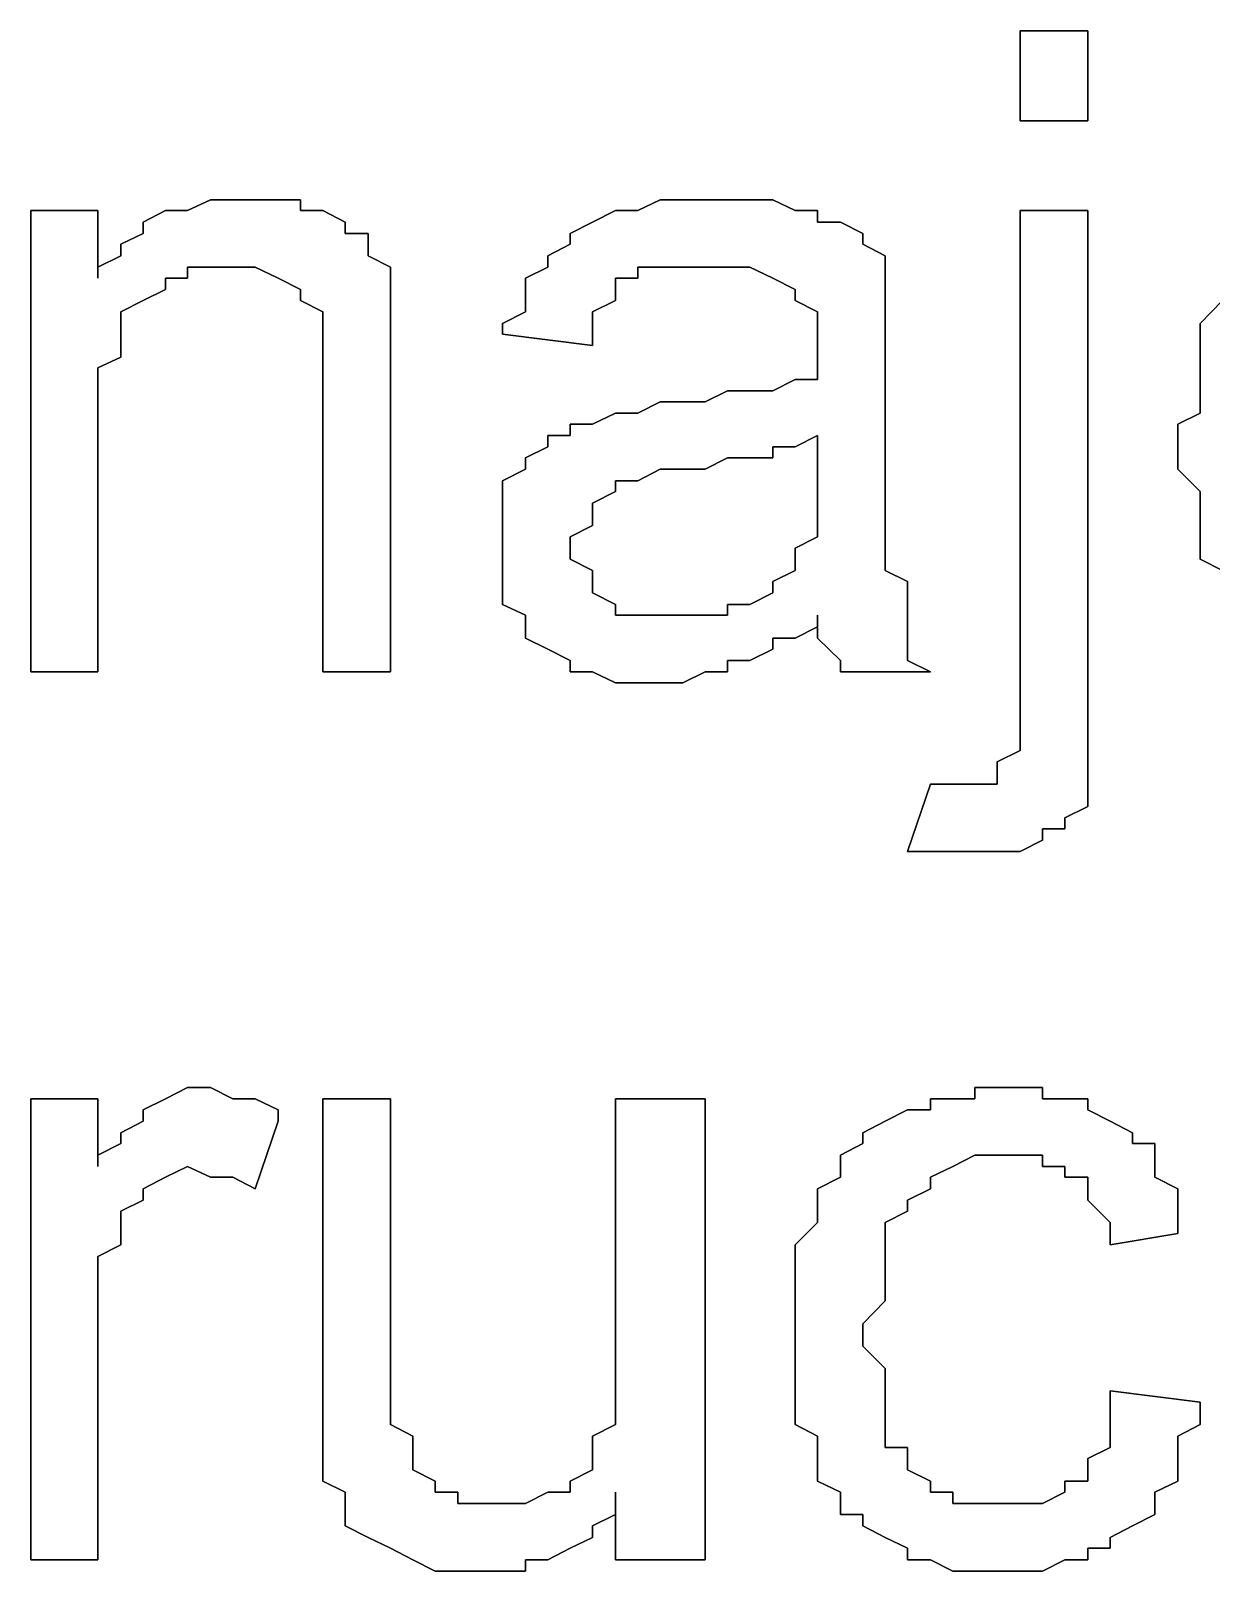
# Model space of a CAD drawing. Header units: metres. Extents: x 2.9 to 42.8, y 1.7 to 28.7.
# Drawn here: x 38.1953 to 38.3804, y 17.0162 to 17.2579 of the extents above; entities that cross this region are included whole.
import ezdxf

# ---------------------------------------------------------------- set-up
doc = ezdxf.new("R2010")
doc.units = ezdxf.units.M
doc.layers.add('GRIS', color=8, linetype='Continuous')

msp = doc.modelspace()

# ---------------------------------------------------------------- linework, layer by layer
at = {"layer": 'GRIS', "lineweight": -3}
for points in [[(38.3611, 17.2579), (38.3505, 17.2579), (38.3611, 17.2579)], [(38.3505, 17.2579), (38.3505, 17.2438), (38.3505, 17.2579)], [(38.3611, 17.2438), (38.3611, 17.2579), (38.3611, 17.2438)], [(38.3505, 17.2438), (38.3611, 17.2438), (38.3505, 17.2438)], [(38.2235, 17.2314), (38.2199, 17.2297), (38.2235, 17.2314)], [(38.227, 17.2314), (38.2235, 17.2314), (38.227, 17.2314)], [(38.2305, 17.2314), (38.227, 17.2314), (38.2305, 17.2314)], [(38.2341, 17.2314), (38.2305, 17.2314), (38.2341, 17.2314)], [(38.2376, 17.2314), (38.2341, 17.2314), (38.2376, 17.2314)], [(38.2376, 17.2297), (38.2376, 17.2314), (38.2376, 17.2297)], [(38.294, 17.2314), (38.2905, 17.2297), (38.294, 17.2314)], [(38.2976, 17.2314), (38.294, 17.2314), (38.2976, 17.2314)], [(38.3011, 17.2314), (38.2976, 17.2314), (38.3011, 17.2314)], [(38.3046, 17.2314), (38.3011, 17.2314), (38.3046, 17.2314)], [(38.3081, 17.2314), (38.3046, 17.2314), (38.3081, 17.2314)], [(38.3117, 17.2314), (38.3081, 17.2314), (38.3117, 17.2314)], [(38.3152, 17.2297), (38.3117, 17.2314), (38.3152, 17.2297)], [(38.2058, 17.2297), (38.1953, 17.2297), (38.2058, 17.2297)], [(38.1953, 17.2297), (38.1953, 17.1573), (38.1953, 17.2297)], [(38.2058, 17.2191), (38.2058, 17.2297), (38.2058, 17.2191)], [(38.2164, 17.2297), (38.2129, 17.2279), (38.2164, 17.2297)], [(38.2199, 17.2297), (38.2164, 17.2297), (38.2199, 17.2297)], [(38.2411, 17.2297), (38.2376, 17.2297), (38.2411, 17.2297)], [(38.2446, 17.2279), (38.2411, 17.2297), (38.2446, 17.2279)], [(38.287, 17.2297), (38.2834, 17.2279), (38.287, 17.2297)], [(38.2905, 17.2297), (38.287, 17.2297), (38.2905, 17.2297)], [(38.3187, 17.2297), (38.3152, 17.2297), (38.3187, 17.2297)], [(38.3187, 17.2279), (38.3187, 17.2297), (38.3187, 17.2279)], [(38.3611, 17.2297), (38.3505, 17.2297), (38.3611, 17.2297)], [(38.3505, 17.2297), (38.3505, 17.1538), (38.3505, 17.2297)], [(38.3611, 17.1538), (38.3611, 17.2297), (38.3611, 17.1538)], [(38.2129, 17.2261), (38.2094, 17.2244), (38.2129, 17.2261)], [(38.2129, 17.2279), (38.2129, 17.2261), (38.2129, 17.2279)], [(38.2446, 17.2261), (38.2446, 17.2279), (38.2446, 17.2261)], [(38.2482, 17.2261), (38.2446, 17.2261), (38.2482, 17.2261)], [(38.2482, 17.2244), (38.2482, 17.2261), (38.2482, 17.2244)], [(38.2834, 17.2279), (38.2799, 17.2261), (38.2834, 17.2279)], [(38.2799, 17.2261), (38.2799, 17.2244), (38.2799, 17.2261)], [(38.3223, 17.2279), (38.3187, 17.2279), (38.3223, 17.2279)], [(38.3258, 17.2261), (38.3223, 17.2279), (38.3258, 17.2261)], [(38.3258, 17.2244), (38.3258, 17.2261), (38.3258, 17.2244)], [(38.2094, 17.2244), (38.2094, 17.2226), (38.2094, 17.2244)], [(38.2482, 17.2226), (38.2482, 17.2244), (38.2482, 17.2226)], [(38.2799, 17.2244), (38.2764, 17.2226), (38.2799, 17.2244)], [(38.3293, 17.2226), (38.3258, 17.2244), (38.3293, 17.2226)], [(38.2094, 17.2226), (38.2058, 17.2208), (38.2094, 17.2226)], [(38.2517, 17.2208), (38.2482, 17.2226), (38.2517, 17.2208)], [(38.2764, 17.2226), (38.2764, 17.2208), (38.2764, 17.2226)], [(38.3293, 17.2208), (38.3293, 17.2226), (38.3293, 17.2208)], [(38.2058, 17.2208), (38.2058, 17.2191), (38.2058, 17.2208)], [(38.2164, 17.2173), (38.2164, 17.2191), (38.2164, 17.2173)], [(38.2164, 17.2191), (38.2199, 17.2191), (38.2164, 17.2191)], [(38.2199, 17.2191), (38.2199, 17.2208), (38.2199, 17.2191)], [(38.2199, 17.2208), (38.2235, 17.2208), (38.2199, 17.2208)], [(38.2235, 17.2208), (38.227, 17.2208), (38.2235, 17.2208)], [(38.227, 17.2208), (38.2305, 17.2208), (38.227, 17.2208)], [(38.2305, 17.2208), (38.2341, 17.2191), (38.2305, 17.2208)], [(38.2341, 17.2191), (38.2376, 17.2173), (38.2341, 17.2191)], [(38.2517, 17.2191), (38.2517, 17.2208), (38.2517, 17.2191)], [(38.2517, 17.2173), (38.2517, 17.2191), (38.2517, 17.2173)], [(38.2764, 17.2208), (38.2729, 17.2191), (38.2764, 17.2208)], [(38.2729, 17.2191), (38.2729, 17.2173), (38.2729, 17.2191)], [(38.287, 17.2173), (38.287, 17.2191), (38.287, 17.2173)], [(38.287, 17.2191), (38.2905, 17.2191), (38.287, 17.2191)], [(38.2905, 17.2191), (38.2905, 17.2208), (38.2905, 17.2191)], [(38.2905, 17.2208), (38.294, 17.2208), (38.2905, 17.2208)], [(38.294, 17.2208), (38.2976, 17.2208), (38.294, 17.2208)], [(38.2976, 17.2208), (38.3011, 17.2208), (38.2976, 17.2208)], [(38.3011, 17.2208), (38.3046, 17.2208), (38.3011, 17.2208)], [(38.3046, 17.2208), (38.3081, 17.2208), (38.3046, 17.2208)], [(38.3081, 17.2208), (38.3117, 17.2191), (38.3081, 17.2208)], [(38.3117, 17.2191), (38.3152, 17.2173), (38.3117, 17.2191)], [(38.3293, 17.2173), (38.3293, 17.2208), (38.3293, 17.2173)], [(38.2129, 17.2156), (38.2164, 17.2173), (38.2129, 17.2156)], [(38.2376, 17.2173), (38.2376, 17.2156), (38.2376, 17.2173)], [(38.2517, 17.2138), (38.2517, 17.2173), (38.2517, 17.2138)], [(38.2729, 17.2173), (38.2729, 17.2138), (38.2729, 17.2173)], [(38.287, 17.2156), (38.287, 17.2173), (38.287, 17.2156)], [(38.3152, 17.2173), (38.3152, 17.2156), (38.3152, 17.2173)], [(38.3293, 17.2156), (38.3293, 17.2173), (38.3293, 17.2156)], [(38.2094, 17.2138), (38.2129, 17.2156), (38.2094, 17.2138)], [(38.2376, 17.2156), (38.2411, 17.2138), (38.2376, 17.2156)], [(38.2834, 17.2138), (38.287, 17.2156), (38.2834, 17.2138)], [(38.3152, 17.2156), (38.3187, 17.2138), (38.3152, 17.2156)], [(38.3293, 17.2138), (38.3293, 17.2156), (38.3293, 17.2138)], [(38.3822, 17.2156), (38.3787, 17.212), (38.3822, 17.2156)], [(38.2094, 17.212), (38.2094, 17.2138), (38.2094, 17.212)], [(38.2094, 17.2103), (38.2094, 17.212), (38.2094, 17.2103)], [(38.2411, 17.2138), (38.2411, 17.212), (38.2411, 17.2138)], [(38.2411, 17.212), (38.2411, 17.2103), (38.2411, 17.212)], [(38.2517, 17.212), (38.2517, 17.2138), (38.2517, 17.212)], [(38.2517, 17.2103), (38.2517, 17.212), (38.2517, 17.2103)], [(38.2729, 17.2138), (38.2693, 17.212), (38.2729, 17.2138)], [(38.2693, 17.212), (38.2693, 17.2103), (38.2693, 17.212)], [(38.2834, 17.212), (38.2834, 17.2138), (38.2834, 17.212)], [(38.2834, 17.2085), (38.2834, 17.212), (38.2834, 17.2085)], [(38.3187, 17.2138), (38.3187, 17.212), (38.3187, 17.2138)], [(38.3187, 17.212), (38.3187, 17.2103), (38.3187, 17.212)], [(38.3293, 17.212), (38.3293, 17.2138), (38.3293, 17.212)], [(38.3293, 17.2103), (38.3293, 17.212), (38.3293, 17.2103)], [(38.3787, 17.212), (38.3787, 17.2103), (38.3787, 17.212)], [(38.2094, 17.2067), (38.2094, 17.2103), (38.2094, 17.2067)], [(38.2411, 17.2103), (38.2411, 17.2067), (38.2411, 17.2103)], [(38.2517, 17.2085), (38.2517, 17.2103), (38.2517, 17.2085)], [(38.2693, 17.2103), (38.2834, 17.2085), (38.2693, 17.2103)], [(38.3187, 17.2103), (38.3187, 17.2067), (38.3187, 17.2103)], [(38.3293, 17.2067), (38.3293, 17.2103), (38.3293, 17.2067)], [(38.3787, 17.2103), (38.3787, 17.2085), (38.3787, 17.2103)], [(38.2058, 17.205), (38.2094, 17.2067), (38.2058, 17.205)], [(38.2411, 17.2067), (38.2411, 17.205), (38.2411, 17.2067)], [(38.2517, 17.205), (38.2517, 17.2085), (38.2517, 17.205)], [(38.3187, 17.2067), (38.3187, 17.2032), (38.3187, 17.2067)], [(38.3293, 17.205), (38.3293, 17.2067), (38.3293, 17.205)], [(38.3787, 17.2085), (38.3787, 17.2067), (38.3787, 17.2085)], [(38.3787, 17.2067), (38.3787, 17.2032), (38.3787, 17.2067)], [(38.2058, 17.2014), (38.2058, 17.205), (38.2058, 17.2014)], [(38.2411, 17.205), (38.2411, 17.2014), (38.2411, 17.205)], [(38.2517, 17.2014), (38.2517, 17.205), (38.2517, 17.2014)], [(38.3293, 17.1873), (38.3293, 17.205), (38.3293, 17.1873)], [(38.3152, 17.2032), (38.3117, 17.2014), (38.3152, 17.2032)], [(38.3187, 17.2032), (38.3152, 17.2032), (38.3187, 17.2032)], [(38.3787, 17.2032), (38.3787, 17.2014), (38.3787, 17.2032)], [(38.2058, 17.1997), (38.2058, 17.2014), (38.2058, 17.1997)], [(38.2058, 17.1979), (38.2058, 17.1997), (38.2058, 17.1979)], [(38.2411, 17.2014), (38.2411, 17.1573), (38.2411, 17.2014)], [(38.2517, 17.1573), (38.2517, 17.2014), (38.2517, 17.1573)], [(38.294, 17.1997), (38.2905, 17.1979), (38.294, 17.1997)], [(38.2976, 17.1997), (38.294, 17.1997), (38.2976, 17.1997)], [(38.3011, 17.1997), (38.2976, 17.1997), (38.3011, 17.1997)], [(38.3046, 17.2014), (38.3011, 17.1997), (38.3046, 17.2014)], [(38.3081, 17.2014), (38.3046, 17.2014), (38.3081, 17.2014)], [(38.3117, 17.2014), (38.3081, 17.2014), (38.3117, 17.2014)], [(38.3787, 17.2014), (38.3787, 17.1979), (38.3787, 17.2014)], [(38.2058, 17.1573), (38.2058, 17.1979), (38.2058, 17.1573)], [(38.287, 17.1979), (38.2834, 17.1962), (38.287, 17.1979)], [(38.2905, 17.1979), (38.287, 17.1979), (38.2905, 17.1979)], [(38.3787, 17.1979), (38.3752, 17.1962), (38.3787, 17.1979)], [(38.2834, 17.1962), (38.2799, 17.1962), (38.2834, 17.1962)], [(38.2799, 17.1962), (38.2799, 17.1944), (38.2799, 17.1962)], [(38.3752, 17.1962), (38.3752, 17.1926), (38.3752, 17.1962)], [(38.2764, 17.1926), (38.2729, 17.1909), (38.2764, 17.1926)], [(38.2799, 17.1944), (38.2764, 17.1944), (38.2799, 17.1944)], [(38.2764, 17.1944), (38.2764, 17.1926), (38.2764, 17.1944)], [(38.3117, 17.1909), (38.3117, 17.1926), (38.3117, 17.1909)], [(38.3117, 17.1926), (38.3152, 17.1926), (38.3117, 17.1926)], [(38.3152, 17.1926), (38.3187, 17.1944), (38.3152, 17.1926)], [(38.3187, 17.1944), (38.3187, 17.1891), (38.3187, 17.1944)], [(38.3752, 17.1926), (38.3752, 17.1909), (38.3752, 17.1926)], [(38.2729, 17.1909), (38.2729, 17.1891), (38.2729, 17.1909)], [(38.3011, 17.1891), (38.3046, 17.1909), (38.3011, 17.1891)], [(38.3046, 17.1909), (38.3081, 17.1909), (38.3046, 17.1909)], [(38.3081, 17.1909), (38.3117, 17.1909), (38.3081, 17.1909)], [(38.3752, 17.1909), (38.3752, 17.1891), (38.3752, 17.1909)], [(38.2729, 17.1891), (38.2693, 17.1873), (38.2729, 17.1891)], [(38.2693, 17.1873), (38.2693, 17.1856), (38.2693, 17.1873)], [(38.287, 17.1856), (38.287, 17.1873), (38.287, 17.1856)], [(38.287, 17.1873), (38.2905, 17.1873), (38.287, 17.1873)], [(38.2905, 17.1873), (38.294, 17.1891), (38.2905, 17.1873)], [(38.294, 17.1891), (38.2976, 17.1891), (38.294, 17.1891)], [(38.2976, 17.1891), (38.3011, 17.1891), (38.2976, 17.1891)], [(38.3187, 17.1891), (38.3187, 17.1856), (38.3187, 17.1891)], [(38.3293, 17.1838), (38.3293, 17.1873), (38.3293, 17.1838)], [(38.3752, 17.1891), (38.3787, 17.1856), (38.3752, 17.1891)], [(38.2693, 17.1856), (38.2693, 17.1838), (38.2693, 17.1856)], [(38.2834, 17.1838), (38.287, 17.1856), (38.2834, 17.1838)], [(38.3187, 17.1856), (38.3187, 17.1838), (38.3187, 17.1856)], [(38.3787, 17.1856), (38.3787, 17.1838), (38.3787, 17.1856)], [(38.2693, 17.1838), (38.2693, 17.182), (38.2693, 17.1838)], [(38.2834, 17.1803), (38.2834, 17.1838), (38.2834, 17.1803)], [(38.3187, 17.1838), (38.3187, 17.1803), (38.3187, 17.1838)], [(38.3293, 17.1803), (38.3293, 17.1838), (38.3293, 17.1803)], [(38.3787, 17.1838), (38.3787, 17.182), (38.3787, 17.1838)], [(38.2693, 17.182), (38.2693, 17.1785), (38.2693, 17.182)], [(38.2799, 17.1785), (38.2834, 17.1803), (38.2799, 17.1785)], [(38.3187, 17.1803), (38.3187, 17.1785), (38.3187, 17.1803)], [(38.3293, 17.1785), (38.3293, 17.1803), (38.3293, 17.1785)], [(38.3787, 17.182), (38.3787, 17.1785), (38.3787, 17.182)], [(38.2693, 17.1785), (38.2693, 17.1767), (38.2693, 17.1785)], [(38.2799, 17.1767), (38.2799, 17.1785), (38.2799, 17.1767)], [(38.3187, 17.1785), (38.3152, 17.1767), (38.3187, 17.1785)], [(38.3293, 17.175), (38.3293, 17.1785), (38.3293, 17.175)], [(38.3787, 17.1785), (38.3787, 17.1767), (38.3787, 17.1785)], [(38.2693, 17.1767), (38.2693, 17.1732), (38.2693, 17.1767)], [(38.2799, 17.175), (38.2799, 17.1767), (38.2799, 17.175)], [(38.3152, 17.1767), (38.3152, 17.175), (38.3152, 17.1767)], [(38.3787, 17.1767), (38.3787, 17.175), (38.3787, 17.1767)], [(38.2693, 17.1732), (38.2693, 17.1715), (38.2693, 17.1732)], [(38.2834, 17.1732), (38.2799, 17.175), (38.2834, 17.1732)], [(38.2834, 17.1715), (38.2834, 17.1732), (38.2834, 17.1715)], [(38.3152, 17.1732), (38.3117, 17.1715), (38.3152, 17.1732)], [(38.3152, 17.175), (38.3152, 17.1732), (38.3152, 17.175)], [(38.3293, 17.1732), (38.3293, 17.175), (38.3293, 17.1732)], [(38.3328, 17.1715), (38.3293, 17.1732), (38.3328, 17.1715)], [(38.3787, 17.175), (38.3822, 17.1732), (38.3787, 17.175)], [(38.2693, 17.1715), (38.2693, 17.1697), (38.2693, 17.1715)], [(38.2834, 17.1697), (38.2834, 17.1715), (38.2834, 17.1697)], [(38.3117, 17.1715), (38.3117, 17.1697), (38.3117, 17.1715)], [(38.3328, 17.1697), (38.3328, 17.1715), (38.3328, 17.1697)], [(38.2693, 17.1697), (38.2693, 17.1679), (38.2693, 17.1697)], [(38.287, 17.1679), (38.2834, 17.1697), (38.287, 17.1679)], [(38.3117, 17.1697), (38.3081, 17.1679), (38.3117, 17.1697)], [(38.3328, 17.1679), (38.3328, 17.1697), (38.3328, 17.1679)], [(38.2693, 17.1679), (38.2729, 17.1662), (38.2693, 17.1679)], [(38.2729, 17.1662), (38.2729, 17.1644), (38.2729, 17.1662)], [(38.287, 17.1662), (38.287, 17.1679), (38.287, 17.1662)], [(38.2905, 17.1662), (38.287, 17.1662), (38.2905, 17.1662)], [(38.294, 17.1662), (38.2905, 17.1662), (38.294, 17.1662)], [(38.2976, 17.1662), (38.294, 17.1662), (38.2976, 17.1662)], [(38.3011, 17.1662), (38.2976, 17.1662), (38.3011, 17.1662)], [(38.3046, 17.1662), (38.3011, 17.1662), (38.3046, 17.1662)], [(38.3081, 17.1679), (38.3046, 17.1679), (38.3081, 17.1679)], [(38.3046, 17.1679), (38.3046, 17.1662), (38.3046, 17.1679)], [(38.3187, 17.1662), (38.3187, 17.1644), (38.3187, 17.1662)], [(38.3187, 17.1644), (38.3187, 17.1662), (38.3187, 17.1644)], [(38.3328, 17.1662), (38.3328, 17.1679), (38.3328, 17.1662)], [(38.3328, 17.1644), (38.3328, 17.1662), (38.3328, 17.1644)], [(38.2729, 17.1644), (38.2729, 17.1626), (38.2729, 17.1644)], [(38.3152, 17.1626), (38.3187, 17.1644), (38.3152, 17.1626)], [(38.3187, 17.1644), (38.3187, 17.1626), (38.3187, 17.1644)], [(38.3328, 17.1609), (38.3328, 17.1644), (38.3328, 17.1609)], [(38.2729, 17.1626), (38.2764, 17.1609), (38.2729, 17.1626)], [(38.2764, 17.1609), (38.2799, 17.1591), (38.2764, 17.1609)], [(38.3081, 17.1591), (38.3117, 17.1609), (38.3081, 17.1591)], [(38.3117, 17.1609), (38.3117, 17.1626), (38.3117, 17.1609)], [(38.3117, 17.1626), (38.3152, 17.1626), (38.3117, 17.1626)], [(38.3187, 17.1626), (38.3223, 17.1591), (38.3187, 17.1626)], [(38.3328, 17.1591), (38.3328, 17.1609), (38.3328, 17.1591)], [(38.2799, 17.1591), (38.2799, 17.1573), (38.2799, 17.1591)], [(38.3046, 17.1573), (38.3046, 17.1591), (38.3046, 17.1573)], [(38.3046, 17.1591), (38.3081, 17.1591), (38.3046, 17.1591)], [(38.3223, 17.1591), (38.3223, 17.1573), (38.3223, 17.1591)], [(38.3364, 17.1573), (38.3328, 17.1591), (38.3364, 17.1573)], [(38.1953, 17.1573), (38.2058, 17.1573), (38.1953, 17.1573)], [(38.2411, 17.1573), (38.2517, 17.1573), (38.2411, 17.1573)], [(38.2799, 17.1573), (38.2834, 17.1573), (38.2799, 17.1573)], [(38.2834, 17.1573), (38.287, 17.1556), (38.2834, 17.1573)], [(38.2976, 17.1556), (38.3011, 17.1573), (38.2976, 17.1556)], [(38.3011, 17.1573), (38.3046, 17.1573), (38.3011, 17.1573)], [(38.3223, 17.1573), (38.3364, 17.1573), (38.3223, 17.1573)], [(38.287, 17.1556), (38.2905, 17.1556), (38.287, 17.1556)], [(38.2905, 17.1556), (38.294, 17.1556), (38.2905, 17.1556)], [(38.294, 17.1556), (38.2976, 17.1556), (38.294, 17.1556)], [(38.3505, 17.1538), (38.3505, 17.1521), (38.3505, 17.1538)], [(38.3611, 17.1503), (38.3611, 17.1538), (38.3611, 17.1503)], [(38.3505, 17.1521), (38.3505, 17.1503), (38.3505, 17.1521)], [(38.3505, 17.1503), (38.3505, 17.1468), (38.3505, 17.1503)], [(38.3611, 17.1468), (38.3611, 17.1503), (38.3611, 17.1468)], [(38.3505, 17.1468), (38.3505, 17.145), (38.3505, 17.1468)], [(38.3611, 17.145), (38.3611, 17.1468), (38.3611, 17.145)], [(38.3505, 17.145), (38.3469, 17.1432), (38.3505, 17.145)], [(38.3611, 17.1432), (38.3611, 17.145), (38.3611, 17.1432)], [(38.3469, 17.1432), (38.3469, 17.1415), (38.3469, 17.1432)], [(38.3469, 17.1415), (38.3469, 17.1397), (38.3469, 17.1415)], [(38.3611, 17.1397), (38.3611, 17.1432), (38.3611, 17.1397)], [(38.3364, 17.1397), (38.3328, 17.1291), (38.3364, 17.1397)], [(38.3399, 17.1397), (38.3364, 17.1397), (38.3399, 17.1397)], [(38.3434, 17.1397), (38.3399, 17.1397), (38.3434, 17.1397)], [(38.3469, 17.1397), (38.3434, 17.1397), (38.3469, 17.1397)], [(38.3611, 17.1379), (38.3611, 17.1397), (38.3611, 17.1379)], [(38.3611, 17.1362), (38.3611, 17.1379), (38.3611, 17.1362)], [(38.3575, 17.1344), (38.3611, 17.1362), (38.3575, 17.1344)], [(38.3575, 17.1327), (38.3575, 17.1344), (38.3575, 17.1327)], [(38.354, 17.1309), (38.354, 17.1327), (38.354, 17.1309)], [(38.354, 17.1327), (38.3575, 17.1327), (38.354, 17.1327)], [(38.3505, 17.1291), (38.354, 17.1309), (38.3505, 17.1291)], [(38.3328, 17.1291), (38.3364, 17.1291), (38.3328, 17.1291)], [(38.3364, 17.1291), (38.3399, 17.1291), (38.3364, 17.1291)], [(38.3399, 17.1291), (38.3434, 17.1291), (38.3399, 17.1291)], [(38.3434, 17.1291), (38.3469, 17.1291), (38.3434, 17.1291)], [(38.3469, 17.1291), (38.3505, 17.1291), (38.3469, 17.1291)], [(38.2199, 17.0921), (38.2164, 17.0903), (38.2199, 17.0921)], [(38.2235, 17.0921), (38.2199, 17.0921), (38.2235, 17.0921)], [(38.227, 17.0903), (38.2235, 17.0921), (38.227, 17.0903)], [(38.3469, 17.0921), (38.3434, 17.0921), (38.3469, 17.0921)], [(38.3434, 17.0921), (38.3434, 17.0903), (38.3434, 17.0921)], [(38.3505, 17.0921), (38.3469, 17.0921), (38.3505, 17.0921)], [(38.354, 17.0921), (38.3505, 17.0921), (38.354, 17.0921)], [(38.354, 17.0903), (38.354, 17.0921), (38.354, 17.0903)], [(38.2058, 17.0903), (38.1953, 17.0903), (38.2058, 17.0903)], [(38.1953, 17.0903), (38.1953, 17.018), (38.1953, 17.0903)], [(38.2058, 17.0797), (38.2058, 17.0903), (38.2058, 17.0797)], [(38.2164, 17.0903), (38.2129, 17.0886), (38.2164, 17.0903)], [(38.2129, 17.0886), (38.2129, 17.0868), (38.2129, 17.0886)], [(38.2305, 17.0903), (38.227, 17.0903), (38.2305, 17.0903)], [(38.2341, 17.0886), (38.2305, 17.0903), (38.2341, 17.0886)], [(38.2341, 17.0868), (38.2341, 17.0886), (38.2341, 17.0868)], [(38.2517, 17.0903), (38.2411, 17.0903), (38.2517, 17.0903)], [(38.2411, 17.0903), (38.2411, 17.0445), (38.2411, 17.0903)], [(38.2517, 17.0498), (38.2517, 17.0903), (38.2517, 17.0498)], [(38.3011, 17.0903), (38.287, 17.0903), (38.3011, 17.0903)], [(38.287, 17.0903), (38.287, 17.0515), (38.287, 17.0903)], [(38.3011, 17.018), (38.3011, 17.0903), (38.3011, 17.018)], [(38.3328, 17.0886), (38.3293, 17.0868), (38.3328, 17.0886)], [(38.3364, 17.0886), (38.3328, 17.0886), (38.3364, 17.0886)], [(38.3399, 17.0903), (38.3364, 17.0903), (38.3399, 17.0903)], [(38.3364, 17.0903), (38.3364, 17.0886), (38.3364, 17.0903)], [(38.3434, 17.0903), (38.3399, 17.0903), (38.3434, 17.0903)], [(38.3575, 17.0903), (38.354, 17.0903), (38.3575, 17.0903)], [(38.3611, 17.0903), (38.3575, 17.0903), (38.3611, 17.0903)], [(38.3611, 17.0886), (38.3611, 17.0903), (38.3611, 17.0886)], [(38.3646, 17.0868), (38.3611, 17.0886), (38.3646, 17.0868)], [(38.2129, 17.0868), (38.2094, 17.085), (38.2129, 17.0868)], [(38.2305, 17.0762), (38.2341, 17.0868), (38.2305, 17.0762)], [(38.3293, 17.0868), (38.3258, 17.085), (38.3293, 17.0868)], [(38.3681, 17.085), (38.3646, 17.0868), (38.3681, 17.085)], [(38.2094, 17.085), (38.2094, 17.0833), (38.2094, 17.085)], [(38.3258, 17.085), (38.3258, 17.0833), (38.3258, 17.085)], [(38.3681, 17.0833), (38.3681, 17.085), (38.3681, 17.0833)], [(38.2094, 17.0833), (38.2058, 17.0815), (38.2094, 17.0833)], [(38.2058, 17.0815), (38.2058, 17.0797), (38.2058, 17.0815)], [(38.3258, 17.0833), (38.3223, 17.0815), (38.3258, 17.0833)], [(38.3223, 17.0815), (38.3223, 17.0797), (38.3223, 17.0815)], [(38.3399, 17.0797), (38.3434, 17.0815), (38.3399, 17.0797)], [(38.3434, 17.0815), (38.3469, 17.0815), (38.3434, 17.0815)], [(38.3469, 17.0815), (38.3505, 17.0815), (38.3469, 17.0815)], [(38.3505, 17.0815), (38.354, 17.0815), (38.3505, 17.0815)], [(38.354, 17.0815), (38.354, 17.0797), (38.354, 17.0815)], [(38.3716, 17.0833), (38.3681, 17.0833), (38.3716, 17.0833)], [(38.3716, 17.0815), (38.3716, 17.0833), (38.3716, 17.0815)], [(38.3716, 17.078), (38.3716, 17.0815), (38.3716, 17.078)], [(38.2164, 17.078), (38.2199, 17.0797), (38.2164, 17.078)], [(38.2199, 17.0797), (38.2235, 17.078), (38.2199, 17.0797)], [(38.3223, 17.0797), (38.3223, 17.078), (38.3223, 17.0797)], [(38.3364, 17.078), (38.3399, 17.0797), (38.3364, 17.078)], [(38.354, 17.0797), (38.3575, 17.0797), (38.354, 17.0797)], [(38.3575, 17.0797), (38.3575, 17.078), (38.3575, 17.0797)], [(38.2129, 17.0762), (38.2164, 17.078), (38.2129, 17.0762)], [(38.2129, 17.0744), (38.2129, 17.0762), (38.2129, 17.0744)], [(38.2235, 17.078), (38.227, 17.078), (38.2235, 17.078)], [(38.227, 17.078), (38.2305, 17.0762), (38.227, 17.078)], [(38.3223, 17.078), (38.3187, 17.0762), (38.3223, 17.078)], [(38.3187, 17.0762), (38.3187, 17.0744), (38.3187, 17.0762)], [(38.3328, 17.0744), (38.3364, 17.0762), (38.3328, 17.0744)], [(38.3364, 17.0762), (38.3364, 17.078), (38.3364, 17.0762)], [(38.3575, 17.078), (38.3611, 17.078), (38.3575, 17.078)], [(38.3611, 17.078), (38.3611, 17.0762), (38.3611, 17.078)], [(38.3611, 17.0762), (38.3611, 17.0744), (38.3611, 17.0762)], [(38.3752, 17.0762), (38.3716, 17.078), (38.3752, 17.0762)], [(38.3752, 17.0744), (38.3752, 17.0762), (38.3752, 17.0744)], [(38.2094, 17.0727), (38.2129, 17.0744), (38.2094, 17.0727)], [(38.3187, 17.0744), (38.3187, 17.0727), (38.3187, 17.0744)], [(38.3328, 17.0727), (38.3328, 17.0744), (38.3328, 17.0727)], [(38.3611, 17.0744), (38.3646, 17.0709), (38.3611, 17.0744)], [(38.3752, 17.0727), (38.3752, 17.0744), (38.3752, 17.0727)], [(38.2094, 17.0709), (38.2094, 17.0727), (38.2094, 17.0709)], [(38.3187, 17.0727), (38.3187, 17.0709), (38.3187, 17.0727)], [(38.3293, 17.0709), (38.3328, 17.0727), (38.3293, 17.0709)], [(38.3752, 17.0692), (38.3752, 17.0727), (38.3752, 17.0692)], [(38.2094, 17.0692), (38.2094, 17.0709), (38.2094, 17.0692)], [(38.2094, 17.0674), (38.2094, 17.0692), (38.2094, 17.0674)], [(38.3187, 17.0709), (38.3152, 17.0674), (38.3187, 17.0709)], [(38.3293, 17.0692), (38.3293, 17.0709), (38.3293, 17.0692)], [(38.3293, 17.0674), (38.3293, 17.0692), (38.3293, 17.0674)], [(38.3646, 17.0709), (38.3646, 17.0692), (38.3646, 17.0709)], [(38.3646, 17.0692), (38.3646, 17.0674), (38.3646, 17.0692)], [(38.3646, 17.0674), (38.3752, 17.0692), (38.3646, 17.0674)], [(38.2058, 17.0656), (38.2094, 17.0674), (38.2058, 17.0656)], [(38.3152, 17.0674), (38.3152, 17.0656), (38.3152, 17.0674)], [(38.3293, 17.0656), (38.3293, 17.0674), (38.3293, 17.0656)], [(38.2058, 17.0621), (38.2058, 17.0656), (38.2058, 17.0621)], [(38.3152, 17.0656), (38.3152, 17.0639), (38.3152, 17.0656)], [(38.3293, 17.0639), (38.3293, 17.0656), (38.3293, 17.0639)], [(38.2058, 17.0603), (38.2058, 17.0621), (38.2058, 17.0603)], [(38.3152, 17.0639), (38.3152, 17.0603), (38.3152, 17.0639)], [(38.3293, 17.0603), (38.3293, 17.0639), (38.3293, 17.0603)], [(38.2058, 17.0586), (38.2058, 17.0603), (38.2058, 17.0586)], [(38.3152, 17.0603), (38.3152, 17.0586), (38.3152, 17.0603)], [(38.3293, 17.0586), (38.3293, 17.0603), (38.3293, 17.0586)], [(38.2058, 17.055), (38.2058, 17.0586), (38.2058, 17.055)], [(38.3152, 17.0586), (38.3152, 17.0568), (38.3152, 17.0586)], [(38.3152, 17.0568), (38.3152, 17.0533), (38.3152, 17.0568)], [(38.3258, 17.055), (38.3293, 17.0586), (38.3258, 17.055)], [(38.2058, 17.018), (38.2058, 17.055), (38.2058, 17.018)], [(38.3258, 17.0533), (38.3258, 17.055), (38.3258, 17.0533)], [(38.3152, 17.0533), (38.3152, 17.0515), (38.3152, 17.0533)], [(38.3258, 17.0515), (38.3258, 17.0533), (38.3258, 17.0515)], [(38.2517, 17.0462), (38.2517, 17.0498), (38.2517, 17.0462)], [(38.287, 17.0515), (38.287, 17.048), (38.287, 17.0515)], [(38.3152, 17.0515), (38.3152, 17.0498), (38.3152, 17.0515)], [(38.3152, 17.0498), (38.3152, 17.0462), (38.3152, 17.0498)], [(38.3293, 17.048), (38.3258, 17.0515), (38.3293, 17.048)], [(38.287, 17.048), (38.287, 17.0462), (38.287, 17.048)], [(38.3293, 17.0445), (38.3293, 17.048), (38.3293, 17.0445)], [(38.2517, 17.0427), (38.2517, 17.0462), (38.2517, 17.0427)], [(38.287, 17.0462), (38.287, 17.0427), (38.287, 17.0462)], [(38.3152, 17.0462), (38.3152, 17.0445), (38.3152, 17.0462)], [(38.2411, 17.0445), (38.2411, 17.0427), (38.2411, 17.0445)], [(38.2411, 17.0427), (38.2411, 17.0392), (38.2411, 17.0427)], [(38.2517, 17.0409), (38.2517, 17.0427), (38.2517, 17.0409)], [(38.287, 17.0427), (38.287, 17.0409), (38.287, 17.0427)], [(38.3152, 17.0445), (38.3152, 17.0409), (38.3152, 17.0445)], [(38.3293, 17.0427), (38.3293, 17.0445), (38.3293, 17.0427)], [(38.3293, 17.0409), (38.3293, 17.0427), (38.3293, 17.0409)], [(38.3646, 17.0445), (38.3646, 17.0427), (38.3646, 17.0445)], [(38.3787, 17.0427), (38.3646, 17.0445), (38.3787, 17.0427)], [(38.3646, 17.0427), (38.3646, 17.0409), (38.3646, 17.0427)], [(38.3787, 17.0392), (38.3787, 17.0427), (38.3787, 17.0392)], [(38.2517, 17.0392), (38.2517, 17.0409), (38.2517, 17.0392)], [(38.287, 17.0409), (38.287, 17.0392), (38.287, 17.0409)], [(38.3152, 17.0409), (38.3152, 17.0392), (38.3152, 17.0409)], [(38.3293, 17.0392), (38.3293, 17.0409), (38.3293, 17.0392)], [(38.3646, 17.0409), (38.3646, 17.0374), (38.3646, 17.0409)], [(38.2411, 17.0392), (38.2411, 17.0374), (38.2411, 17.0392)], [(38.2552, 17.0374), (38.2517, 17.0392), (38.2552, 17.0374)], [(38.287, 17.0392), (38.2834, 17.0374), (38.287, 17.0392)], [(38.3152, 17.0392), (38.3187, 17.0374), (38.3152, 17.0392)], [(38.3293, 17.0356), (38.3293, 17.0392), (38.3293, 17.0356)], [(38.3752, 17.0374), (38.3787, 17.0392), (38.3752, 17.0374)], [(38.2411, 17.0374), (38.2411, 17.0356), (38.2411, 17.0374)], [(38.2411, 17.0356), (38.2411, 17.0339), (38.2411, 17.0356)], [(38.2552, 17.0339), (38.2552, 17.0374), (38.2552, 17.0339)], [(38.2834, 17.0374), (38.2834, 17.0356), (38.2834, 17.0374)], [(38.2834, 17.0356), (38.2834, 17.0339), (38.2834, 17.0356)], [(38.3187, 17.0374), (38.3187, 17.0339), (38.3187, 17.0374)], [(38.3328, 17.0356), (38.3293, 17.0356), (38.3328, 17.0356)], [(38.3328, 17.0339), (38.3328, 17.0356), (38.3328, 17.0339)], [(38.3646, 17.0356), (38.3611, 17.0339), (38.3646, 17.0356)], [(38.3646, 17.0374), (38.3646, 17.0356), (38.3646, 17.0374)], [(38.3752, 17.0356), (38.3752, 17.0374), (38.3752, 17.0356)], [(38.3752, 17.0321), (38.3752, 17.0356), (38.3752, 17.0321)], [(38.2411, 17.0339), (38.2411, 17.0303), (38.2411, 17.0339)], [(38.2552, 17.0321), (38.2552, 17.0339), (38.2552, 17.0321)], [(38.2834, 17.0339), (38.2834, 17.0321), (38.2834, 17.0339)], [(38.3187, 17.0339), (38.3187, 17.0321), (38.3187, 17.0339)], [(38.3328, 17.0321), (38.3328, 17.0339), (38.3328, 17.0321)], [(38.3611, 17.0339), (38.3611, 17.0321), (38.3611, 17.0339)], [(38.2411, 17.0303), (38.2446, 17.0286), (38.2411, 17.0303)], [(38.2587, 17.0303), (38.2552, 17.0321), (38.2587, 17.0303)], [(38.2587, 17.0286), (38.2587, 17.0303), (38.2587, 17.0286)], [(38.2834, 17.0321), (38.2799, 17.0303), (38.2834, 17.0321)], [(38.2799, 17.0303), (38.2799, 17.0286), (38.2799, 17.0303)], [(38.3187, 17.0321), (38.3187, 17.0303), (38.3187, 17.0321)], [(38.3187, 17.0303), (38.3223, 17.0286), (38.3187, 17.0303)], [(38.3364, 17.0303), (38.3328, 17.0321), (38.3364, 17.0303)], [(38.3364, 17.0286), (38.3364, 17.0303), (38.3364, 17.0286)], [(38.3611, 17.0303), (38.3575, 17.0303), (38.3611, 17.0303)], [(38.3575, 17.0303), (38.3575, 17.0286), (38.3575, 17.0303)], [(38.3611, 17.0321), (38.3611, 17.0303), (38.3611, 17.0321)], [(38.3716, 17.0286), (38.3752, 17.0303), (38.3716, 17.0286)], [(38.3752, 17.0303), (38.3752, 17.0321), (38.3752, 17.0303)], [(38.2446, 17.0286), (38.2446, 17.0268), (38.2446, 17.0286)], [(38.2623, 17.0286), (38.2587, 17.0286), (38.2623, 17.0286)], [(38.2623, 17.0268), (38.2623, 17.0286), (38.2623, 17.0268)], [(38.2764, 17.0286), (38.2729, 17.0268), (38.2764, 17.0286)], [(38.2799, 17.0286), (38.2764, 17.0286), (38.2799, 17.0286)], [(38.287, 17.0268), (38.287, 17.0286), (38.287, 17.0268)], [(38.287, 17.0286), (38.287, 17.018), (38.287, 17.0286)], [(38.3223, 17.0286), (38.3223, 17.0268), (38.3223, 17.0286)], [(38.3399, 17.0286), (38.3364, 17.0286), (38.3399, 17.0286)], [(38.3399, 17.0268), (38.3399, 17.0286), (38.3399, 17.0268)], [(38.3575, 17.0286), (38.354, 17.0268), (38.3575, 17.0286)], [(38.3716, 17.0268), (38.3716, 17.0286), (38.3716, 17.0268)], [(38.2446, 17.0268), (38.2446, 17.0251), (38.2446, 17.0268)], [(38.2658, 17.0268), (38.2623, 17.0268), (38.2658, 17.0268)], [(38.2693, 17.0268), (38.2658, 17.0268), (38.2693, 17.0268)], [(38.2729, 17.0268), (38.2693, 17.0268), (38.2729, 17.0268)], [(38.287, 17.0251), (38.287, 17.0268), (38.287, 17.0251)], [(38.3223, 17.0268), (38.3223, 17.0251), (38.3223, 17.0268)], [(38.3434, 17.0268), (38.3399, 17.0268), (38.3434, 17.0268)], [(38.3469, 17.0268), (38.3434, 17.0268), (38.3469, 17.0268)], [(38.3505, 17.0268), (38.3469, 17.0268), (38.3505, 17.0268)], [(38.354, 17.0268), (38.3505, 17.0268), (38.354, 17.0268)], [(38.3716, 17.0251), (38.3716, 17.0268), (38.3716, 17.0251)], [(38.2446, 17.0251), (38.2446, 17.0233), (38.2446, 17.0251)], [(38.2446, 17.0233), (38.2482, 17.0215), (38.2446, 17.0233)], [(38.2834, 17.0233), (38.287, 17.0251), (38.2834, 17.0233)], [(38.2834, 17.0215), (38.2834, 17.0233), (38.2834, 17.0215)], [(38.3223, 17.0251), (38.3258, 17.0251), (38.3223, 17.0251)], [(38.3258, 17.0251), (38.3258, 17.0233), (38.3258, 17.0251)], [(38.3258, 17.0233), (38.3293, 17.0215), (38.3258, 17.0233)], [(38.3646, 17.0215), (38.3681, 17.0233), (38.3646, 17.0215)], [(38.3681, 17.0233), (38.3716, 17.0251), (38.3681, 17.0233)], [(38.2482, 17.0215), (38.2517, 17.0198), (38.2482, 17.0215)], [(38.2799, 17.0198), (38.2834, 17.0215), (38.2799, 17.0198)], [(38.3293, 17.0215), (38.3328, 17.0198), (38.3293, 17.0215)], [(38.3646, 17.0198), (38.3646, 17.0215), (38.3646, 17.0198)], [(38.2517, 17.0198), (38.2552, 17.018), (38.2517, 17.0198)], [(38.2764, 17.018), (38.2799, 17.0198), (38.2764, 17.018)], [(38.3328, 17.0198), (38.3328, 17.018), (38.3328, 17.0198)], [(38.3611, 17.018), (38.3611, 17.0198), (38.3611, 17.018)], [(38.3611, 17.0198), (38.3646, 17.0198), (38.3611, 17.0198)], [(38.1953, 17.018), (38.2058, 17.018), (38.1953, 17.018)], [(38.2552, 17.018), (38.2587, 17.0162), (38.2552, 17.018)], [(38.2587, 17.0162), (38.2623, 17.0162), (38.2587, 17.0162)], [(38.2623, 17.0162), (38.2658, 17.0162), (38.2623, 17.0162)], [(38.2658, 17.0162), (38.2693, 17.0162), (38.2658, 17.0162)], [(38.2693, 17.0162), (38.2729, 17.0162), (38.2693, 17.0162)], [(38.2729, 17.0162), (38.2729, 17.018), (38.2729, 17.0162)], [(38.2729, 17.018), (38.2764, 17.018), (38.2729, 17.018)], [(38.287, 17.018), (38.3011, 17.018), (38.287, 17.018)], [(38.3328, 17.018), (38.3364, 17.018), (38.3328, 17.018)], [(38.3364, 17.018), (38.3399, 17.0162), (38.3364, 17.018)], [(38.3399, 17.0162), (38.3434, 17.0162), (38.3399, 17.0162)], [(38.3434, 17.0162), (38.3469, 17.0162), (38.3434, 17.0162)], [(38.3469, 17.0162), (38.3505, 17.0162), (38.3469, 17.0162)], [(38.3505, 17.0162), (38.354, 17.0162), (38.3505, 17.0162)], [(38.354, 17.0162), (38.3575, 17.018), (38.354, 17.0162)], [(38.3575, 17.018), (38.3611, 17.018), (38.3575, 17.018)]]:
    msp.add_lwpolyline(points, dxfattribs=at)

doc.saveas('drawing.dxf')
